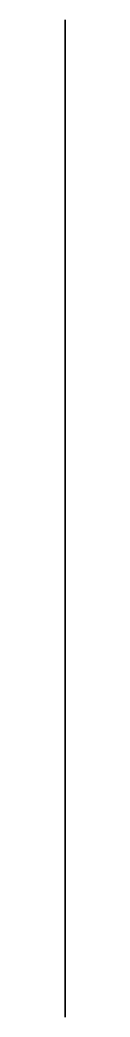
# Model space of a CAD drawing. Header units: centimetres. Extents: x 0 to 0, y -0.7 to 0.7.
import ezdxf

# ---------------------------------------------------------------- set-up
doc = ezdxf.new("R2010")
doc.units = ezdxf.units.CM
doc.header["$MEASUREMENT"] = 0
doc.layers.add('Boom v2_Sketch1', color=7, linetype='Continuous')

msp = doc.modelspace()

# ---------------------------------------------------------------- linework, layer by layer
at = {"layer": 'Boom v2_Sketch1', "extrusion": (1, 0, 0)}
for radius in [0.7, 0.6]:
    msp.add_circle((0, 0), radius, dxfattribs=at)
at = {"layer": 'Boom v2_Sketch1'}
msp.add_point((0, 0), dxfattribs=at)

doc.saveas('drawing.dxf')
